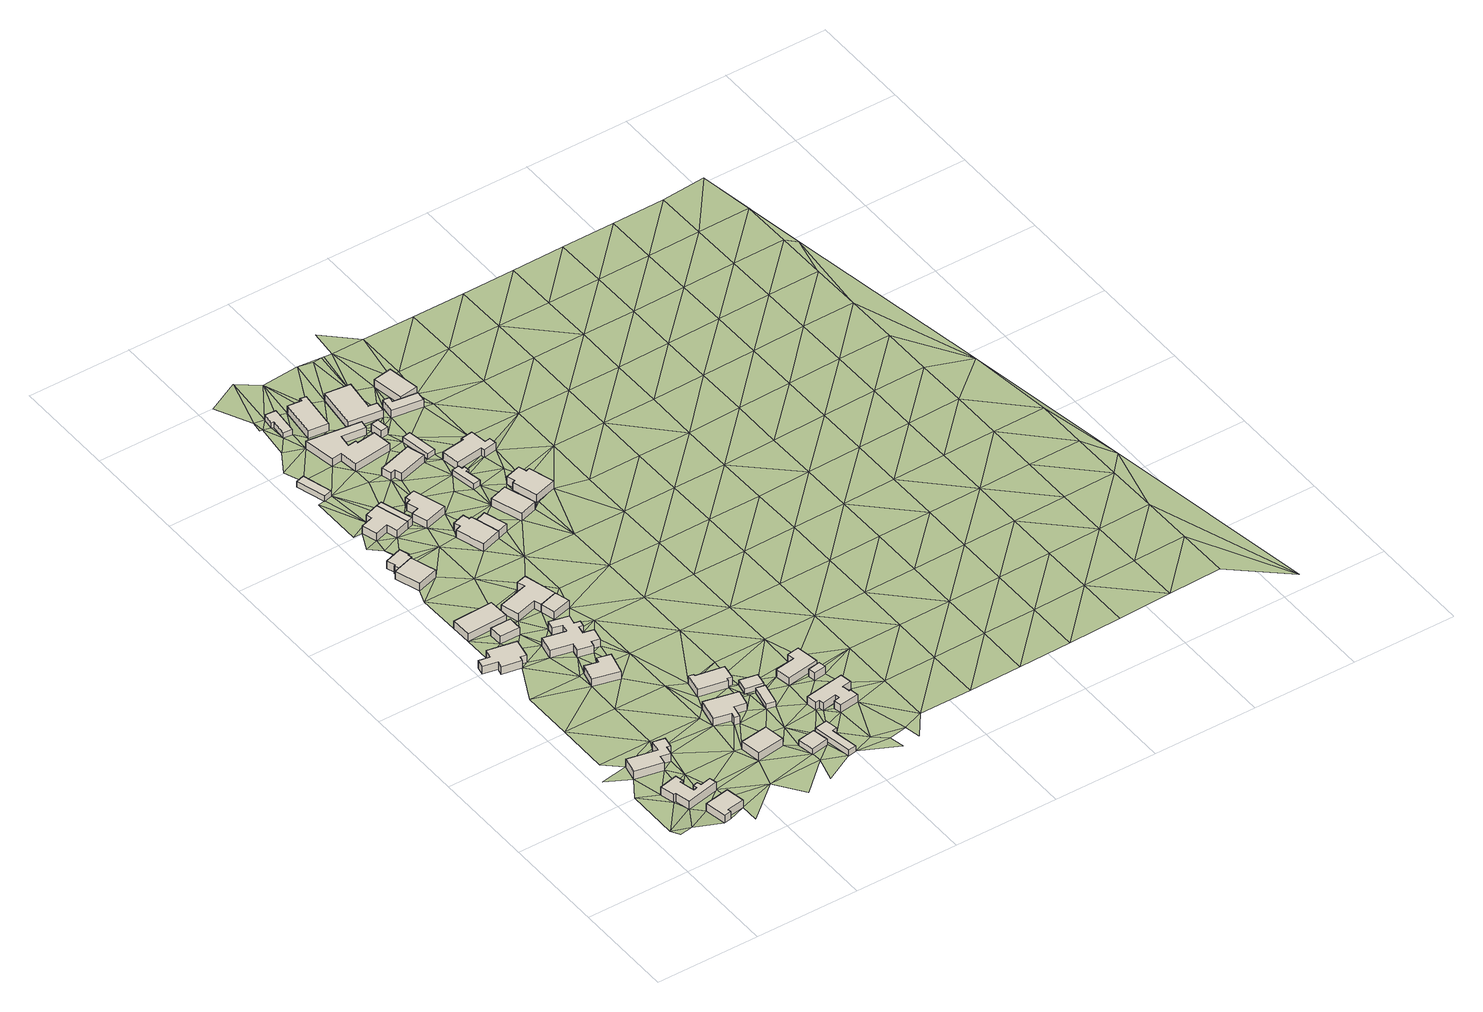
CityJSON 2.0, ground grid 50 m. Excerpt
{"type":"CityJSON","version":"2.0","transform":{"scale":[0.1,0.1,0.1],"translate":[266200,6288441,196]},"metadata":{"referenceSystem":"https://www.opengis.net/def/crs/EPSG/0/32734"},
"CityObjects":{
"building1":{"type":"Building","attributes":{"address":"10 Gardenia Street Mamre 7347 Cape Town","building":"house","building:levels":"1","building_height":4.1,"roof_height":203.15,"ground_height":199.05,"plus_code":"4FRWFFJM+W58"},"geometry":[{"type":"Solid","lod":"1","boundaries":[[[[0,1,2,3]],[[1,4,5,2]],[[4,6,7,5]],[[6,8,9,7]],[[8,10,11,9]],[[10,12,13,11]],[[12,14,15,13]],[[14,16,17,15]],[[16,18,19,17]],[[18,20,21,19]],[[20,22,23,21]],[[22,24,25,23]],[[24,26,27,25]],[[26,0,3,27]],[[3,2,5,7,9,11,13,15,17,19,21,23,25,27]],[[26,24,22,20,18,16,14,12,10,8,6,4,1,0]]]]}]},
"building2":{"type":"Building","attributes":{"address":"12 Gardenia Street Mamre 7347 Cape Town","building":"house","building:levels":"1","building_height":4.1,"roof_height":203.15,"ground_height":199.05,"plus_code":"4FRWFFJM+R6W"},"geometry":[{"type":"Solid","lod":"1","boundaries":[[[[28,29,30,31]],[[29,32,33,30]],[[32,34,35,33]],[[34,36,37,35]],[[36,38,39,37]],[[38,28,31,39]],[[31,30,33,35,37,39]],[[38,36,34,32,29,28]]]]}]},
"building3":{"type":"Building","attributes":{"address":"8 Gardenia Street Mamre 7347 Cape Town","building":"house","building:levels":"1","building_height":4.1,"roof_height":203.15,"ground_height":199.05,"plus_code":"4FRWFFJM+X5X"},"geometry":[{"type":"Solid","lod":"1","boundaries":[[[[40,41,42,43]],[[41,44,45,42]],[[44,46,47,45]],[[46,48,49,47]],[[48,50,51,49]],[[50,52,53,51]],[[52,54,55,53]],[[54,56,57,55]],[[56,58,59,57]],[[58,40,43,59]],[[43,42,45,47,49,51,53,55,57,59]],[[58,56,54,52,50,48,46,44,41,40]]]]}]},
"building4":{"type":"Building","attributes":{"building":"house","building:levels":"1","building_height":4.1,"roof_height":203.14,"ground_height":199.04,"plus_code":"4FRWFFMM+849"},"geometry":[{"type":"Solid","lod":"1","boundaries":[[[[60,61,62,63]],[[61,64,65,62]],[[64,66,67,65]],[[66,68,69,67]],[[68,70,71,69]],[[70,72,73,71]],[[72,74,75,73]],[[74,76,77,75]],[[76,78,79,77]],[[78,60,63,79]],[[63,62,65,67,69,71,73,75,77,79]],[[78,76,74,72,70,68,66,64,61,60]]]]}]},
"building5":{"type":"Building","attributes":{"address":"17 Bauhinia Crescent Mamre 7347 Cape Town","building":"house","building:levels":"1","building_height":4.1,"roof_height":202.92,"ground_height":198.82,"plus_code":"4FRWFFMM+95W"},"geometry":[{"type":"Solid","lod":"1","boundaries":[[[[80,81,82,83]],[[81,84,85,82]],[[84,86,87,85]],[[86,80,83,87]],[[83,82,85,87]],[[86,84,81,80]]]]}]},
"building6":{"type":"Building","attributes":{"address":"17 Bauhinia Crescent Mamre 7347 Cape Town","building":"yes","building:levels":"1","building_height":4.1,"roof_height":202.9,"ground_height":198.8,"plus_code":"4FRWFFMM+955"},"geometry":[{"type":"Solid","lod":"1","boundaries":[[[[88,89,90,91]],[[89,92,93,90]],[[92,94,95,93]],[[94,88,91,95]],[[91,90,93,95]],[[94,92,89,88]]]]}]},
"building7":{"type":"Building","attributes":{"address":"6 Gardenia Street Mamre 7347 Cape Town","building":"yes","building:levels":"1","building_height":4.1,"roof_height":203.17,"ground_height":199.07,"plus_code":"4FRWFFMM+57V"},"geometry":[{"type":"Solid","lod":"1","boundaries":[[[[96,97,98,99]],[[97,100,101,98]],[[100,102,103,101]],[[102,104,105,103]],[[104,106,107,105]],[[106,96,99,107]],[[99,98,101,103,105,107]],[[106,104,102,100,97,96]]]]}]},
"building8":{"type":"Building","attributes":{"address":"26 Bauhinia Crescent Mamre 7347 Cape Town","building":"house","building:levels":"1","building_height":4.1,"roof_height":202.4,"ground_height":198.3,"plus_code":"4FRWFFMM+G5V"},"geometry":[{"type":"Solid","lod":"1","boundaries":[[[[108,109,110,111]],[[109,112,113,110]],[[112,114,115,113]],[[114,116,117,115]],[[116,108,111,117]],[[111,110,113,115,117]],[[116,114,112,109,108]]]]}]},
"building9":{"type":"Building","attributes":{"building":"garage","building:levels":"1","building_height":4.1,"roof_height":202.4,"ground_height":198.3,"plus_code":"4FRWFFMM+H5C"},"geometry":[{"type":"Solid","lod":"1","boundaries":[[[[108,116,117,111]],[[116,118,119,117]],[[118,120,121,119]],[[120,122,123,121]],[[122,124,125,123]],[[124,126,127,125]],[[126,128,129,127]],[[128,130,131,129]],[[130,108,111,131]],[[111,117,119,121,123,125,127,129,131]],[[130,128,126,124,122,120,118,116,108]]]]}]},
"building10":{"type":"Building","attributes":{"address":"Gardenia Street Mamre 7347 Cape Town","building":"house","building:levels":"1","building_height":4.1,"roof_height":203.47,"ground_height":199.37,"plus_code":"4FRWFFJM+W9G"},"geometry":[{"type":"Solid","lod":"1","boundaries":[[[[132,133,134,135]],[[133,136,137,134]],[[136,138,139,137]],[[138,132,135,139]],[[135,134,137,139]],[[138,136,133,132]]]]}]},
"building11":{"type":"Building","attributes":{"address":"4 Gardenia Street Mamre 7347 Cape Town","building":"house","building:levels":"1","building_height":4.1,"roof_height":203.13,"ground_height":199.03,"plus_code":"4FRWFFMM+77M"},"geometry":[{"type":"Solid","lod":"1","boundaries":[[[[140,141,142,143]],[[141,144,145,142]],[[144,146,147,145]],[[146,148,149,147]],[[148,150,151,149]],[[150,152,153,151]],[[152,154,155,153]],[[154,156,157,155]],[[156,158,159,157]],[[158,160,161,159]],[[160,162,163,161]],[[162,164,165,163]],[[164,166,167,165]],[[166,168,169,167]],[[168,170,171,169]],[[170,172,173,171]],[[172,174,175,173]],[[174,140,143,175]],[[143,142,145,147,149,151,153,155,157,159,161,163,165,167,169,171,173,175]],[[174,172,170,168,166,164,162,160,158,156,154,152,150,148,146,144,141,140]]]]}]},
"building12":{"type":"Building","attributes":{"address":"1 Gardenia Street Mamre 7347 Cape Town","building":"house","building:levels":"1","building_height":4.1,"roof_height":203.4,"ground_height":199.3,"plus_code":"4FRWFFMM+29H"},"geometry":[{"type":"Solid","lod":"1","boundaries":[[[[176,177,178,179]],[[177,180,181,178]],[[180,182,183,181]],[[182,184,185,183]],[[184,186,187,185]],[[186,188,189,187]],[[188,190,191,189]],[[190,176,179,191]],[[179,178,181,183,185,187,189,191]],[[190,188,186,184,182,180,177,176]]]]}]},
"building13":{"type":"Building","attributes":{"address":"15 Bauhinia Crescent Mamre 7347 Cape Town","building":"house","building:levels":"1","building_height":4.1,"roof_height":202.9,"ground_height":198.8,"plus_code":"4FRWFFMM+97W"},"geometry":[{"type":"Solid","lod":"1","boundaries":[[[[192,193,194,195]],[[193,196,197,194]],[[196,198,199,197]],[[198,200,201,199]],[[200,202,203,201]],[[202,204,205,203]],[[204,206,207,205]],[[206,192,195,207]],[[195,194,197,199,201,203,205,207]],[[206,204,202,200,198,196,193,192]]]]}]},
"building14":{"type":"Building","attributes":{"address":"6 Cassia End Crescent Mamre 7347 Cape Town","building":"house","building:levels":"1","building_height":4.1,"roof_height":202.13,"ground_height":198.03,"plus_code":"4FRWFFMM+M59"},"geometry":[{"type":"Solid","lod":"1","boundaries":[[[[208,209,210,211]],[[209,212,213,210]],[[212,214,215,213]],[[214,216,217,215]],[[216,218,219,217]],[[218,220,221,219]],[[220,222,223,221]],[[222,208,211,223]],[[211,210,213,215,217,219,221,223]],[[222,220,218,216,214,212,209,208]]]]}]},
"building15":{"type":"Building","attributes":{"address":"2 Cassia End Crescent Mamre 7347 Cape Town","building":"cabin","building:levels":"1","building_height":2.8,"roof_height":200.48,"ground_height":197.68,"plus_code":"4FRWFFMM+Q5R"},"geometry":[{"type":"Solid","lod":"1","boundaries":[[[[224,225,226,227]],[[225,228,229,226]],[[228,230,231,229]],[[230,224,227,231]],[[227,226,229,231]],[[230,228,225,224]]]]}]},
"building16":{"type":"Building","attributes":{"address":"Gardenia Street Mamre 7347 Cape Town","building":"cabin","building:levels":"1","building_height":2.8,"roof_height":202.68,"ground_height":199.88,"plus_code":"4FRWFFJM+VFJ"},"geometry":[{"type":"Solid","lod":"1","boundaries":[[[[232,233,234,235]],[[233,236,237,234]],[[236,238,239,237]],[[238,232,235,239]],[[235,234,237,239]],[[238,236,233,232]]]]}]},
"building17":{"type":"Building","attributes":{"building":"garage","building:levels":"1","building_height":4.1,"roof_height":202.86,"ground_height":198.76,"plus_code":"4FRWFFMM+982"},"geometry":[{"type":"Solid","lod":"1","boundaries":[[[[193,192,195,194]],[[192,240,241,195]],[[240,242,243,241]],[[242,193,194,243]],[[194,195,241,243]],[[242,240,192,193]]]]}]},
"building18":{"type":"Building","attributes":{"address":"1 Hibiscus Crescent Mamre 7347 Cape Town","building":"house","building:levels":"1","building_height":4.1,"roof_height":203.52,"ground_height":199.42,"plus_code":"4FRWFFMM+3CJ"},"geometry":[{"type":"Solid","lod":"1","boundaries":[[[[244,245,246,247]],[[245,248,249,246]],[[248,250,251,249]],[[250,252,253,251]],[[252,254,255,253]],[[254,256,257,255]],[[256,258,259,257]],[[258,244,247,259]],[[247,246,249,251,253,255,257,259]],[[258,256,254,252,250,248,245,244]]]]}]},
"building19":{"type":"Building","attributes":{"building":"garage","building:levels":"1","building_height":4.1,"roof_height":202.1,"ground_height":198,"plus_code":"4FRWFFMM+M68"},"geometry":[{"type":"Solid","lod":"1","boundaries":[[[[208,222,223,211]],[[222,260,261,223]],[[260,262,263,261]],[[262,208,211,263]],[[211,223,261,263]],[[262,260,222,208]]]]}]},
"building20":{"type":"Building","attributes":{"address":"Hibiscus Crescent Mamre 7347 Cape Town","building":"cabin","building:levels":"1","building_height":2.8,"roof_height":202.68,"ground_height":199.88,"plus_code":"4FRWFFJM+VF5"},"geometry":[{"type":"Solid","lod":"1","boundaries":[[[[264,265,266,267]],[[265,268,269,266]],[[268,270,271,269]],[[270,272,273,271]],[[272,274,275,273]],[[274,264,267,275]],[[267,266,269,271,273,275]],[[274,272,270,268,265,264]]]]}]},
"building21":{"type":"Building","attributes":{"building":"cabin","building:levels":"1","building_height":2.8,"roof_height":202.3,"ground_height":199.5,"plus_code":"4FRWFFMM+2F3"},"geometry":[{"type":"Solid","lod":"1","boundaries":[[[[276,277,278,279]],[[277,280,281,278]],[[280,282,283,281]],[[282,276,279,283]],[[279,278,281,283]],[[282,280,277,276]]]]}]},
"building22":{"type":"Building","attributes":{"building":"cabin","building:levels":"1","building_height":2.8,"roof_height":202.3,"ground_height":199.5,"plus_code":"4FRWFFMM+2FV"},"geometry":[{"type":"Solid","lod":"1","boundaries":[[[[284,285,286,287]],[[285,288,289,286]],[[288,290,291,289]],[[290,284,287,291]],[[287,286,289,291]],[[290,288,285,284]]]]}]},
"building23":{"type":"Building","attributes":{"address":"5 Cassia End Crescent Mamre 7347 Cape Town","building":"house","building:levels":"1","building_height":4.1,"roof_height":202.1,"ground_height":198,"plus_code":"4FRWFFMM+M78"},"geometry":[{"type":"Solid","lod":"1","boundaries":[[[[292,293,294,295]],[[293,296,297,294]],[[296,298,299,297]],[[298,300,301,299]],[[300,302,303,301]],[[302,304,305,303]],[[304,306,307,305]],[[306,292,295,307]],[[295,294,297,299,301,303,305,307]],[[306,304,302,300,298,296,293,292]]]]}]},
"building24":{"type":"Building","attributes":{"address":"22 Bauhinia Crescent Mamre 7347 Cape Town","building":"house","building:levels":"1","building_height":4.1,"roof_height":202.17,"ground_height":198.07,"plus_code":"4FRWFFMM+H87"},"geometry":[{"type":"Solid","lod":"1","boundaries":[[[[308,309,310,311]],[[309,312,313,310]],[[312,314,315,313]],[[314,316,317,315]],[[316,318,319,317]],[[318,320,321,319]],[[320,322,323,321]],[[322,324,325,323]],[[324,308,311,325]],[[311,310,313,315,317,319,321,323,325]],[[324,322,320,318,316,314,312,309,308]]]]}]},
"building25":{"type":"Building","attributes":{"building":"cabin","building:levels":"1","building_height":2.8,"roof_height":199.99,"ground_height":197.19,"plus_code":"4FRWFFMM+W6M"},"geometry":[{"type":"Solid","lod":"1","boundaries":[[[[326,327,328,329]],[[327,330,331,328]],[[330,332,333,331]],[[332,334,335,333]],[[334,336,337,335]],[[336,326,329,337]],[[329,328,331,333,335,337]],[[336,334,332,330,327,326]]]]}]},
"building26":{"type":"Building","attributes":{"building":"garage","building:levels":"1","building_height":4.1,"roof_height":202.17,"ground_height":198.07,"plus_code":"4FRWFFMM+H96"},"geometry":[{"type":"Solid","lod":"1","boundaries":[[[[308,324,325,311]],[[324,338,339,325]],[[338,340,341,339]],[[340,308,311,341]],[[311,325,339,341]],[[340,338,324,308]]]]}]},
"building27":{"type":"Building","attributes":{"address":"3 Hibiscus Crescent Mamre 7347 Cape Town","building":"house","building:levels":"1","building_height":4.1,"roof_height":203.86,"ground_height":199.76,"plus_code":"4FRWFFJM+WGX"},"geometry":[{"type":"Solid","lod":"1","boundaries":[[[[342,343,344,345]],[[343,346,347,344]],[[346,348,349,347]],[[348,350,351,349]],[[350,352,353,351]],[[352,354,355,353]],[[354,356,357,355]],[[356,358,359,357]],[[358,360,361,359]],[[360,362,363,361]],[[362,364,365,363]],[[364,366,367,365]],[[366,368,369,367]],[[368,342,345,369]],[[345,344,347,349,351,353,355,357,359,361,363,365,367,369]],[[368,366,364,362,360,358,356,354,352,350,348,346,343,342]]]]}]},
"building28":{"type":"Building","attributes":{"address":"3 Cassia End Crescent Mamre 7347 Cape Town","building":"house","building:levels":"1","building_height":4.1,"roof_height":201.6,"ground_height":197.5,"plus_code":"4FRWFFMM+R6X"},"geometry":[{"type":"Solid","lod":"1","boundaries":[[[[370,371,372,373]],[[371,374,375,372]],[[374,376,377,375]],[[376,378,379,377]],[[378,380,381,379]],[[380,382,383,381]],[[382,384,385,383]],[[384,386,387,385]],[[386,388,389,387]],[[388,390,391,389]],[[390,392,393,391]],[[392,370,373,393]],[[373,372,375,377,379,381,383,385,387,389,391,393]],[[392,390,388,386,384,382,380,378,376,374,371,370]]]]}]},
"building29":{"type":"Building","attributes":{"address":"2 Hibiscus Crescent Mamre 7347 Cape Town","building":"house","building:levels":"1","building_height":4.1,"roof_height":203.71,"ground_height":199.61,"plus_code":"4FRWFFMM+2HJ"},"geometry":[{"type":"Solid","lod":"1","boundaries":[[[[394,395,396,397]],[[395,398,399,396]],[[398,400,401,399]],[[400,402,403,401]],[[402,404,405,403]],[[404,394,397,405]],[[397,396,399,401,403,405]],[[404,402,400,398,395,394]]]]}]},
"building30":{"type":"Building","attributes":{"address":"8 Bauhinia Crescent Mamre 7347 Cape Town","building":"house","building:levels":"1","building_height":4.1,"roof_height":201.29,"ground_height":197.19,"plus_code":"4FRWFFMM+W7F"},"geometry":[{"type":"Solid","lod":"1","boundaries":[[[[406,407,408,409]],[[407,410,411,408]],[[410,412,413,411]],[[412,414,415,413]],[[414,416,417,415]],[[416,406,409,417]],[[409,408,411,413,415,417]],[[416,414,412,410,407,406]]]]}]},
"building31":{"type":"Building","attributes":{"address":"4 Cassia End Crescent Mamre 7347 Cape Town","building":"house","building:levels":"1","building_height":4.1,"roof_height":201.82,"ground_height":197.72,"plus_code":"4FRWFFMM+Q83"},"geometry":[{"type":"Solid","lod":"1","boundaries":[[[[418,419,420,421]],[[419,422,423,420]],[[422,424,425,423]],[[424,426,427,425]],[[426,428,429,427]],[[428,418,421,429]],[[421,420,423,425,427,429]],[[428,426,424,422,419,418]]]]}]},
"building32":{"type":"Building","attributes":{"address":"Hibiscus Crescent Mamre 7347 Cape Town","building":"garage","building:levels":"1","building_height":4.1,"roof_height":203.71,"ground_height":199.61,"plus_code":"4FRWFFMM+2H4"},"geometry":[{"type":"Solid","lod":"1","boundaries":[[[[430,431,432,433]],[[431,434,435,432]],[[434,436,437,435]],[[436,430,433,437]],[[433,432,435,437]],[[436,434,431,430]]]]}]},
"building33":{"type":"Building","attributes":{"address":"20 Bauhinia Crescent Mamre 7347 Cape Town","building":"house","building:levels":"1","building_height":4.1,"roof_height":201.83,"ground_height":197.73,"plus_code":"4FRWFFMM+HCM"},"geometry":[{"type":"Solid","lod":"1","boundaries":[[[[438,439,440,441]],[[439,442,443,440]],[[442,444,445,443]],[[444,438,441,445]],[[441,440,443,445]],[[444,442,439,438]]]]}]},
"building34":{"type":"Building","attributes":{"address":"Mamre 7347 Cape Town","building":"cabin","building:levels":"1","building_height":2.8,"roof_height":200.75,"ground_height":197.95,"plus_code":"4FRWFFMM+M99"},"geometry":[{"type":"Solid","lod":"1","boundaries":[[[[446,447,448,449]],[[447,450,451,448]],[[450,452,453,451]],[[452,454,455,453]],[[454,456,457,455]],[[456,458,459,457]],[[458,460,461,459]],[[460,446,449,461]],[[449,448,451,453,455,457,459,461]],[[460,458,456,454,452,450,447,446]]]]}]},
"building35":{"type":"Building","attributes":{"address":"Mamre 7347 Cape Town","building":"yes","building:levels":"1","building_height":4.1,"roof_height":201.79,"ground_height":197.69,"plus_code":"4FRWFFMM+R8Q"},"geometry":[{"type":"Solid","lod":"1","boundaries":[[[[462,463,464,465]],[[463,466,467,464]],[[466,468,469,467]],[[468,462,465,469]],[[465,464,467,469]],[[468,466,463,462]]]]}]},
"building36":{"type":"Building","attributes":{"address":"Mamre 7347 Cape Town","building":"cabin","building:levels":"1","building_height":2.8,"roof_height":200.52,"ground_height":197.72,"plus_code":"4FRWFFMM+Q9G"},"geometry":[{"type":"Solid","lod":"1","boundaries":[[[[470,471,472,473]],[[471,474,475,472]],[[474,476,477,475]],[[476,470,473,477]],[[473,472,475,477]],[[476,474,471,470]]]]}]},
"building37":{"type":"Building","attributes":{"address":"10 Bauhinia Crescent Mamre 7347 Cape Town","building":"house","building:levels":"1","building_height":4.1,"roof_height":201.44,"ground_height":197.34,"plus_code":"4FRWFFMM+W89"},"geometry":[{"type":"Solid","lod":"1","boundaries":[[[[478,479,480,481]],[[479,482,483,480]],[[482,484,485,483]],[[484,486,487,485]],[[486,488,489,487]],[[488,478,481,489]],[[481,480,483,485,487,489]],[[488,486,484,482,479,478]]]]}]},
"building38":{"type":"Building","attributes":{"address":"18 Bauhinia Crescent Mamre 7347 Cape Town","building":"house","building:levels":"1","building_height":4.1,"roof_height":201.83,"ground_height":197.73,"plus_code":"4FRWFFMM+JF4"},"geometry":[{"type":"Solid","lod":"1","boundaries":[[[[490,491,492,493]],[[491,494,495,492]],[[494,496,497,495]],[[496,498,499,497]],[[498,500,501,499]],[[500,502,503,501]],[[502,504,505,503]],[[504,490,493,505]],[[493,492,495,497,499,501,503,505]],[[504,502,500,498,496,494,491,490]]]]}]},
"building39":{"type":"Building","attributes":{"address":"16 Bauhinia Crescent Mamre 7347 Cape Town","building":"house","building:levels":"1","building_height":4.1,"roof_height":201.71,"ground_height":197.61,"plus_code":"4FRWFFMM+PCG"},"geometry":[{"type":"Solid","lod":"1","boundaries":[[[[506,507,508,509]],[[507,510,511,508]],[[510,512,513,511]],[[512,514,515,513]],[[514,516,517,515]],[[516,518,519,517]],[[518,520,521,519]],[[520,522,523,521]],[[522,524,525,523]],[[524,506,509,525]],[[509,508,511,513,515,517,519,521,523,525]],[[524,522,520,518,516,514,512,510,507,506]]]]}]},
"building40":{"type":"Building","attributes":{"building":"garage","building:levels":"1","building_height":4.1,"roof_height":201.65,"ground_height":197.55,"plus_code":"4FRWFFMM+VC7"},"geometry":[{"type":"Solid","lod":"1","boundaries":[[[[526,527,528,529]],[[527,530,531,528]],[[530,532,533,531]],[[532,534,535,533]],[[534,536,537,535]],[[536,526,529,537]],[[529,528,531,533,535,537]],[[536,534,532,530,527,526]]]]}]},
"building41":{"type":"Building","attributes":{"address":"12 Bauhinia Crescent Mamre 7347 Cape Town","building":"house","building:levels":"1","building_height":4.1,"roof_height":201.38,"ground_height":197.28,"plus_code":"4FRWFFMM+WC5"},"geometry":[{"type":"Solid","lod":"1","boundaries":[[[[538,539,540,541]],[[539,542,543,540]],[[542,544,545,543]],[[544,538,541,545]],[[541,540,543,545]],[[544,542,539,538]]]]}]},
"terrain1":{"type":"TINRelief","geometry":[{"type":"CompositeSurface","lod":"1","boundaries":[[[546,547,548]],[[549,547,22]],[[547,546,550]],[[22,547,550]],[[20,549,22]],[[46,549,20]],[[550,546,29]],[[46,44,551]],[[546,32,29]],[[24,22,550]],[[20,552,46]],[[553,550,29]],[[554,552,20]],[[555,556,557]],[[557,558,555]],[[559,556,555]],[[34,38,36]],[[44,560,561]],[[560,562,561]],[[559,555,563]],[[564,554,559]],[[553,29,28]],[[563,564,559]],[[552,554,564]],[[565,563,566]],[[567,568,44]],[[565,564,563]],[[569,570,552]],[[552,564,569]],[[568,560,44]],[[104,571,562]],[[569,564,572]],[[573,38,574]],[[560,575,562]],[[573,28,38]],[[576,569,572]],[[573,553,28]],[[577,560,568]],[[562,575,104]],[[578,564,565]],[[565,553,136]],[[579,74,571]],[[572,564,578]],[[84,61,580]],[[74,78,76]],[[104,579,571]],[[553,573,136]],[[61,60,580]],[[577,572,180]],[[577,581,560]],[[89,84,580]],[[74,152,78]],[[136,578,565]],[[560,581,575]],[[152,74,579]],[[89,86,84]],[[572,578,180]],[[150,60,78]],[[582,580,60]],[[80,583,81]],[[575,584,104]],[[78,152,150]],[[579,104,102]],[[581,577,180]],[[150,582,60]],[[579,585,152]],[[578,136,133]],[[102,585,579]],[[586,583,587]],[[88,86,89]],[[588,573,589]],[[582,150,590]],[[575,591,584]],[[136,573,592]],[[575,581,591]],[[97,102,100]],[[585,154,152]],[[585,102,97]],[[184,578,133]],[[582,204,88]],[[126,124,593]],[[578,184,180]],[[86,88,204]],[[590,141,582]],[[150,148,590]],[[583,80,594]],[[202,80,86]],[[86,204,202]],[[583,594,587]],[[204,582,141]],[[177,581,180]],[[97,595,585]],[[593,124,596]],[[592,573,588]],[[144,590,148]],[[590,144,141]],[[186,184,133]],[[216,597,598]],[[118,116,587]],[[124,598,596]],[[97,599,595]],[[118,122,120]],[[180,184,182]],[[133,600,186]],[[136,592,601]],[[216,214,597]],[[581,177,591]],[[144,148,146]],[[602,599,584]],[[204,141,192]],[[198,80,202]],[[124,220,598]],[[584,591,602]],[[603,595,599]],[[209,604,214]],[[591,177,252]],[[605,595,603]],[[598,220,216]],[[604,209,606]],[[587,607,118]],[[122,118,607]],[[204,192,206]],[[122,607,124]],[[232,601,592]],[[599,602,603]],[[80,198,594]],[[192,141,608]],[[250,591,252]],[[609,588,610]],[[214,212,209]],[[608,141,611]],[[612,613,614]],[[218,216,220]],[[615,600,601]],[[186,616,617]],[[587,594,607]],[[612,614,618]],[[209,619,606]],[[591,250,602]],[[601,232,615]],[[124,607,220]],[[200,198,202]],[[177,620,252]],[[186,600,277]],[[603,602,618]],[[621,592,588]],[[611,622,623]],[[619,209,624]],[[277,616,186]],[[277,600,615]],[[177,625,620]],[[621,588,609]],[[612,618,626]],[[611,242,608]],[[612,626,623]],[[232,238,615]],[[618,602,626]],[[611,623,626]],[[209,208,624]],[[198,196,594]],[[242,611,626]],[[607,627,220]],[[274,615,238]],[[222,220,627]],[[625,616,628]],[[629,607,594]],[[274,621,609]],[[248,245,630]],[[208,262,624]],[[274,238,621]],[[616,277,628]],[[250,248,631]],[[615,280,277]],[[288,620,625]],[[632,602,250]],[[288,625,628]],[[230,624,374]],[[633,230,371]],[[260,222,627]],[[620,634,635]],[[594,196,636]],[[615,274,346]],[[285,620,288]],[[628,277,276]],[[242,637,193]],[[638,262,260]],[[607,639,627]],[[637,196,193]],[[634,620,285]],[[276,288,628]],[[262,640,624]],[[627,641,260]],[[626,602,632]],[[642,643,644]],[[641,638,260]],[[248,630,631]],[[280,615,343]],[[629,639,607]],[[594,636,629]],[[633,371,645]],[[285,630,634]],[[288,276,290]],[[646,262,638]],[[638,641,647]],[[648,346,274]],[[643,642,649]],[[250,631,632]],[[346,343,615]],[[371,230,374]],[[650,638,647]],[[627,639,651]],[[624,652,374]],[[652,624,640]],[[638,650,646]],[[636,196,637]],[[276,282,290]],[[285,284,630]],[[653,242,626]],[[651,639,654]],[[650,655,646]],[[648,643,358]],[[656,657,645]],[[293,627,651]],[[402,282,280]],[[646,426,262]],[[658,649,642]],[[645,371,656]],[[648,350,346]],[[640,262,426]],[[402,280,343]],[[659,658,642]],[[660,657,661]],[[649,358,643]],[[350,648,358]],[[290,282,400]],[[350,348,346]],[[629,636,324]],[[332,657,656]],[[637,242,662]],[[400,284,290]],[[663,661,657]],[[314,293,651]],[[374,652,376]],[[653,626,632]],[[664,656,371]],[[665,332,656]],[[657,332,663]],[[426,646,666]],[[282,402,400]],[[424,652,640]],[[358,356,350]],[[371,667,664]],[[314,312,309]],[[668,661,669]],[[424,640,426]],[[350,356,670]],[[630,671,631]],[[284,671,630]],[[350,670,352]],[[662,636,637]],[[636,338,324]],[[649,658,672]],[[358,649,360]],[[426,666,418]],[[309,340,314]],[[343,434,402]],[[661,663,669]],[[653,662,242]],[[670,356,354]],[[308,340,309]],[[284,400,395]],[[673,667,371]],[[352,670,354]],[[674,666,293]],[[671,632,631]],[[418,428,426]],[[414,664,667]],[[293,314,675]],[[649,672,360]],[[664,414,676]],[[424,677,652]],[[678,338,636]],[[402,434,431]],[[342,434,343]],[[314,340,675]],[[386,390,388]],[[679,663,676]],[[418,666,458]],[[371,680,673]],[[671,284,395]],[[398,395,400]],[[293,675,674]],[[404,402,431]],[[338,678,340]],[[679,669,663]],[[364,362,366]],[[666,674,458]],[[676,414,679]],[[653,632,681]],[[371,682,680]],[[362,360,368]],[[362,368,366]],[[662,683,636]],[[390,386,684]],[[683,678,636]],[[386,384,685]],[[678,675,340]],[[686,687,672]],[[424,422,677]],[[360,672,687]],[[436,434,342]],[[414,412,410]],[[681,632,671]],[[404,431,430]],[[414,410,679]],[[418,458,419]],[[386,685,684]],[[674,675,460]],[[395,394,671]],[[360,688,368]],[[458,674,460]],[[679,410,407]],[[673,680,478]],[[685,677,462]],[[673,478,407]],[[460,675,446]],[[360,687,688]],[[342,368,688]],[[684,685,468]],[[422,419,689]],[[468,685,462]],[[474,677,422]],[[682,684,468]],[[462,677,474]],[[689,476,422]],[[419,476,689]],[[690,662,653]],[[439,446,675]],[[683,438,678]],[[681,691,653]],[[692,436,342]],[[693,419,458]],[[474,422,476]],[[692,430,436]],[[404,430,692]],[[682,468,466]],[[476,419,693]],[[404,692,394]],[[694,458,456]],[[695,680,682]],[[462,474,463]],[[450,447,446]],[[693,458,694]],[[679,407,696]],[[456,454,452]],[[456,452,694]],[[693,470,476]],[[683,697,438]],[[698,466,463]],[[342,688,692]],[[474,471,463]],[[699,671,394]],[[439,700,446]],[[682,466,695]],[[504,439,438]],[[690,653,691]],[[696,407,478]],[[504,502,439]],[[697,504,438]],[[439,502,700]],[[699,681,671]],[[683,662,701]],[[702,450,446]],[[466,698,695]],[[698,463,703]],[[463,471,703]],[[450,704,452]],[[452,705,694]],[[706,700,502]],[[700,702,446]],[[470,693,507]],[[490,697,683]],[[703,695,698]],[[507,471,470]],[[692,699,394]],[[490,504,697]],[[707,688,687]],[[702,704,450]],[[488,708,709]],[[704,705,452]],[[662,690,701]],[[510,507,693]],[[703,710,695]],[[710,709,695]],[[696,478,711]],[[488,711,478]],[[700,712,702]],[[526,703,471]],[[490,683,701]],[[471,507,713]],[[691,681,714]],[[488,709,539]],[[710,539,709]],[[681,699,715]],[[687,716,707]],[[712,717,718]],[[704,702,719]],[[719,702,712]],[[713,526,471]],[[720,692,688]],[[721,722,723]],[[710,723,539]],[[724,696,711]],[[711,488,724]],[[713,507,506]],[[539,723,722]],[[724,488,725]],[[681,715,714]],[[721,527,722]],[[524,522,506]],[[726,488,539]],[[713,506,522]],[[726,725,488]],[[692,720,699]],[[690,691,727]],[[707,720,688]],[[718,728,712]],[[490,701,729]],[[490,728,718]],[[526,713,730]],[[728,719,712]],[[731,722,527]],[[527,526,730]],[[726,539,538]],[[727,691,714]],[[730,731,527]],[[728,490,729]],[[732,701,690]],[[713,522,733]],[[719,733,522]],[[699,734,715]],[[733,730,713]],[[538,731,735]],[[699,720,736]],[[737,726,538]],[[716,738,707]],[[737,739,726]],[[690,727,732]],[[719,728,733]],[[740,729,701]],[[735,737,538]],[[730,741,731]],[[699,736,734]],[[742,714,715]],[[716,743,738]],[[720,707,744]],[[745,735,731]],[[740,701,732]],[[733,741,730]],[[728,729,746]],[[715,734,742]],[[744,736,720]],[[747,727,714]],[[744,707,738]],[[745,731,741]],[[748,737,735]],[[746,729,740]],[[733,728,749]],[[747,714,742]],[[750,732,727]],[[748,735,745]],[[734,736,751]],[[736,744,752]],[[749,728,746]],[[738,743,753]],[[754,741,733]],[[727,747,750]],[[740,732,755]],[[736,752,751]],[[734,756,742]],[[743,757,753]],[[733,749,754]],[[741,758,745]],[[738,759,744]],[[740,755,746]],[[750,755,732]],[[734,751,756]],[[747,742,760]],[[758,741,754]],[[759,738,753]],[[761,752,744]],[[762,748,745]],[[747,760,750]],[[763,749,746]],[[760,742,756]],[[755,764,746]],[[744,759,761]],[[745,758,762]],[[752,765,751]],[[763,746,764]],[[757,766,753]],[[754,749,767]],[[768,755,750]],[[756,751,765]],[[752,761,765]],[[760,769,750]],[[754,767,758]],[[757,770,766]],[[749,763,767]],[[759,753,771]],[[768,750,769]],[[772,764,755]],[[773,760,756]],[[756,765,774]],[[771,753,766]],[[759,775,761]],[[776,762,758]],[[755,768,772]],[[767,777,758]],[[763,764,778]],[[773,756,774]],[[769,760,779]],[[759,771,775]],[[758,777,776]],[[780,765,761]],[[770,781,766]],[[778,764,772]],[[782,767,763]],[[760,773,779]],[[768,769,783]],[[780,774,765]],[[761,775,780]],[[763,778,782]],[[784,777,767]],[[766,785,771]],[[783,769,779]],[[786,766,781]],[[772,768,787]],[[771,785,775]],[[773,774,788]],[[767,782,784]],[[774,780,789]],[[785,766,786]],[[777,790,776]],[[768,783,787]],[[772,791,778]],[[788,774,789]],[[792,780,775]],[[793,779,773]],[[790,777,784]],[[792,775,785]],[[791,772,787]],[[794,786,781]],[[782,778,795]],[[773,788,793]],[[796,783,779]],[[797,789,780]],[[780,792,798]],[[794,781,799]],[[795,778,791]],[[784,782,800]],[[786,801,785]],[[796,779,793]],[[802,787,783]],[[780,798,797]],[[803,788,789]],[[782,795,800]],[[801,786,794]],[[792,785,804]],[[805,790,784]],[[783,796,802]],[[791,787,806]],[[803,789,797]],[[799,807,794]],[[804,798,792]],[[788,808,793]],[[804,785,801]],[[784,800,805]],[[806,787,802]],[[807,801,794]],[[809,795,791]],[[788,803,808]],[[810,796,793]],[[811,797,798]],[[811,798,804]],[[791,806,809]],[[812,800,795]],[[810,793,808]],[[801,807,813]],[[814,802,796]],[[815,803,797]],[[813,804,801]],[[795,809,812]],[[797,811,815]],[[800,816,805]],[[811,804,813]],[[796,810,814]],[[817,806,802]],[[808,803,818]],[[815,811,813]],[[800,812,816]],[[803,815,818]],[[808,818,810]],[[817,802,814]],[[819,809,806]],[[813,818,815]],[[810,818,814]],[[819,806,817]],[[820,812,809]],[[818,821,814]],[[821,817,814]],[[809,819,820]],[[822,816,812]],[[819,817,821]],[[820,822,812]],[[819,821,820]],[[821,822,820]]]}]}
},
"vertices":[
[373,326,28],[365,361,28],[365,361,72],[373,326,72],[314,350,28],[314,350,72],[309,369,28],[309,369,72],[284,364,28],[284,364,72],[288,343,28],[288,343,72],[270,339,28],[270,339,72],[253,413,28],[253,413,72],[267,416,28],[267,416,72],[259,452,28],[259,452,72],[169,432,28],[169,432,72],[185,363,28],[185,363,72],[196,365,28],[196,365,72],[213,291,28],[213,291,72],
[383,261,31],[263,240,31],[263,240,72],[383,261,72],[281,135,31],[281,135,72],[317,141,31],[317,141,72],[315,156,31],[315,156,72],[399,171,31],[399,171,72],
[304,684,28],[294,630,28],[294,630,72],[304,684,72],[151,659,28],[151,659,72],[134,577,28],[134,577,72],[269,550,28],[269,550,72],[278,591,28],[278,591,72],[324,582,28],[324,582,72],[332,623,28],[332,623,72],[350,620,28],[350,620,72],[360,673,28],[360,673,72],
[213,1521,30],[75,1548,30],[75,1548,71],[213,1521,71],[66,1505,30],[66,1505,71],[11,1515,30],[11,1515,71],[3,1473,30],[3,1473,71],[73,1460,30],[73,1460,71],[66,1428,30],[66,1428,71],[160,1410,30],[160,1410,71],[165,1434,30],[165,1434,71],[194,1428,30],[194,1428,71],
[267,1784,28],[72,1777,28],[72,1777,69],[267,1784,69],[75,1676,28],[75,1676,69],[271,1683,28],[271,1683,69],
[271,1655,28],[172,1654,28],[172,1654,69],[271,1655,69],[173,1587,28],[173,1587,69],[271,1588,28],[271,1588,69],
[481,1232,31],[419,1248,31],[419,1248,72],[481,1232,72],[412,1222,31],[412,1222,72],[348,1237,31],[348,1237,72],[327,1151,31],[327,1151,72],[453,1120,31],[453,1120,72],
[84,2184,23],[58,2174,23],[58,2174,64],[84,2184,64],[97,2054,23],[97,2054,64],[200,2087,23],[200,2087,64],[160,2208,23],[160,2208,64],
[167,2211,23],[167,2211,64],[161,2229,23],[161,2229,64],[167,2231,23],[167,2231,64],[152,2276,23],[152,2276,64],[68,2249,23],[68,2249,64],[82,2208,23],[82,2208,64],[76,2206,23],[76,2206,64],
[738,490,34],[603,471,34],[603,471,75],[738,490,75],[619,371,34],[619,371,75],[753,391,34],[753,391,75],
[480,1529,30],[388,1549,30],[388,1549,71],[480,1529,71],[378,1505,30],[378,1505,71],[423,1495,30],[423,1495,71],[415,1457,30],[415,1457,71],[306,1481,30],[306,1481,71],[288,1398,30],[288,1398,71],[392,1375,30],[392,1375,71],[383,1336,30],[383,1336,71],[455,1320,30],[455,1320,71],[460,1346,30],[460,1346,71],[500,1337,30],[500,1337,71],[514,1400,30],[514,1400,71],[463,1411,30],[463,1411,71],[471,1450,30],[471,1450,71],[491,1445,30],[491,1445,71],[497,1476,30],[497,1476,71],[470,1482,30],[470,1482,71],
[777,736,33],[616,771,33],[616,771,74],[777,736,74],[591,658,33],[591,658,74],[671,640,33],[671,640,74],[665,613,33],[665,613,74],[689,608,33],[689,608,74],[703,670,33],[703,670,74],[759,658,33],[759,658,74],
[426,1655,28],[517,1682,28],[517,1682,69],[426,1655,69],[475,1839,28],[475,1839,69],[427,1826,28],[427,1826,69],[437,1789,28],[437,1789,69],[291,1748,28],[291,1748,69],[315,1662,28],[315,1662,69],[416,1689,28],[416,1689,69],
[235,2560,20],[166,2537,20],[166,2537,61],[235,2560,61],[175,2509,20],[175,2509,61],[112,2489,20],[112,2489,61],[135,2415,20],[135,2415,61],[199,2436,20],[199,2436,61],[216,2384,20],[216,2384,61],[283,2405,20],[283,2405,61],
[64,2888,15],[105,2747,15],[105,2747,45],[64,2888,45],[146,2759,15],[146,2759,45],[105,2900,15],[105,2900,45],
[808,353,36],[822,274,36],[822,274,67],[808,353,67],[905,289,36],[905,289,67],[891,367,36],[891,367,67],
[445,1586,28],[445,1586,69],[536,1611,28],[536,1611,69],
[817,898,33],[683,922,33],[683,922,75],[817,898,75],[684,931,33],[684,931,75],[660,935,33],[660,935,75],[643,843,33],[643,843,75],[779,818,33],[779,818,75],[781,829,33],[781,829,75],[804,825,33],[804,825,75],
[312,2414,20],[312,2414,61],[263,2568,20],[263,2568,61],
[938,182,36],[977,188,36],[977,188,67],[938,182,67],[954,321,36],[954,321,67],[979,325,36],[979,325,67],[968,386,36],[968,386,67],[905,375,36],[905,375,67],
[853,726,35],[830,617,35],[830,617,63],[853,726,63],[871,609,35],[871,609,63],[894,717,35],[894,717,63],
[907,790,35],[824,806,35],[824,806,63],[907,790,63],[812,747,35],[812,747,63],[896,731,35],[896,731,63],
[351,2362,19],[461,2396,19],[461,2396,61],[351,2362,61],[413,2549,19],[413,2549,61],[360,2533,19],[360,2533,61],[367,2510,19],[367,2510,61],[346,2503,19],[346,2503,61],[364,2448,19],[364,2448,61],[327,2436,19],[327,2436,61],
[521,2251,21],[512,2277,21],[512,2277,62],[521,2251,62],[500,2273,21],[500,2273,62],[491,2305,21],[491,2305,62],[432,2287,21],[432,2287,62],[442,2255,21],[442,2255,62],[415,2247,21],[415,2247,62],[457,2110,21],[457,2110,62],[553,2140,21],[553,2140,62],
[240,3170,11],[253,3306,11],[253,3306,40],[240,3170,40],[199,3311,11],[199,3311,40],[193,3254,11],[193,3254,40],[204,3253,11],[204,3253,40],[197,3174,11],[197,3174,40],
[607,2157,21],[607,2157,62],[572,2268,21],[572,2268,62],
[1175,575,38],[983,544,38],[983,544,79],[1175,575,79],[991,494,38],[991,494,79],[1010,497,38],[1010,497,79],[1013,473,38],[1013,473,79],[1084,485,38],[1084,485,79],[1087,464,38],[1087,464,79],[1059,459,38],[1059,459,79],[1066,420,38],[1066,420,79],[1161,436,38],[1161,436,79],[1154,476,38],[1154,476,79],[1146,475,38],[1146,475,79],[1140,511,38],[1140,511,79],[1184,518,38],[1184,518,79],
[491,3032,15],[233,3064,15],[233,3064,56],[491,3032,56],[257,2910,15],[257,2910,56],[308,2917,15],[308,2917,56],[319,2829,15],[319,2829,56],[506,2853,15],[506,2853,56],[494,2945,15],[494,2945,56],[402,2933,15],[402,2933,56],[402,2946,15],[402,2946,56],[360,2941,15],[360,2941,56],[368,3004,15],[368,3004,56],[485,2992,15],[485,2992,56],
[1130,818,36],[1072,809,36],[1072,809,77],[1130,818,77],[1078,774,36],[1078,774,77],[980,759,36],[980,759,77],[992,685,36],[992,685,77],[1147,709,36],[1147,709,77],
[375,3102,12],[397,3295,12],[397,3295,53],[375,3102,53],[367,3299,12],[367,3299,53],[366,3284,12],[366,3284,53],[300,3291,12],[300,3291,53],[279,3113,12],[279,3113,53],
[438,2668,17],[579,2710,17],[579,2710,58],[438,2668,58],[554,2793,17],[554,2793,58],[390,2743,17],[390,2743,58],[404,2697,17],[404,2697,58],[427,2704,17],[427,2704,58],
[1149,694,36],[1089,683,36],[1089,683,77],[1149,694,77],[1095,648,36],[1095,648,77],[1155,659,36],[1155,659,77],
[784,2208,17],[736,2357,17],[736,2357,58],[784,2208,58],[649,2329,17],[649,2329,58],[697,2181,17],[697,2181,58],
[684,2459,19],[670,2538,19],[670,2538,48],[684,2459,48],[684,2541,19],[684,2541,48],[680,2565,19],[680,2565,48],[666,2562,19],[666,2562,48],[663,2583,19],[663,2583,48],[627,2577,19],[627,2577,48],[648,2453,19],[648,2453,48],
[522,2935,17],[559,2940,17],[559,2940,58],[522,2935,58],[551,3001,17],[551,3001,58],[513,2995,17],[513,2995,58],
[645,2727,17],[621,2873,17],[621,2873,45],[645,2727,45],[580,2866,17],[580,2866,45],[605,2720,17],[605,2720,45],
[471,3266,13],[446,3062,13],[446,3062,54],[471,3266,54],[606,3042,13],[606,3042,54],[612,3093,13],[612,3093,54],[571,3098,13],[571,3098,54],[590,3252,13],[590,3252,54],
[922,2271,17],[885,2394,17],[885,2394,58],[922,2271,58],[867,2388,17],[867,2388,58],[855,2426,17],[855,2426,58],[780,2404,17],[780,2404,58],[792,2364,17],[792,2364,58],[778,2360,17],[778,2360,58],[815,2239,17],[815,2239,58],
[824,2717,16],[765,2708,16],[765,2708,57],[824,2717,57],[767,2698,16],[767,2698,57],[654,2682,16],[654,2682,57],[667,2594,16],[667,2594,57],[797,2613,16],[797,2613,57],[800,2596,16],[800,2596,57],[866,2606,16],[866,2606,57],[861,2642,16],[861,2642,57],[835,2638,16],[835,2638,57],
[778,2997,16],[784,3046,16],[784,3046,57],[778,2997,57],[667,3062,16],[667,3062,57],[671,3089,16],[671,3089,57],[640,3093,16],[640,3093,57],[629,3017,16],[629,3017,57],
[778,3235,13],[686,3221,13],[686,3221,54],[778,3235,54],[712,3067,13],[712,3067,54],[803,3081,13],[803,3081,54],
[158,194,26],[71,225,26],[94,184,26],[71,480,28],[213,291,31],[22,637,28],[269,550,31],[373,326,31],[259,452,31],[284,364,31],[253,413,31],[270,339,31],[288,343,31],[267,416,31],[322,730,31],[71,730,28],[71,980,31],[309,369,31],[322,480,31],[365,361,31],[314,350,31],[294,630,31],[304,684,31],[324,582,31],[278,591,31],[71,1230,31],[350,620,31],[573,225,35],[400,82,30],[322,980,31],[332,623,31],[360,673,31],[573,480,34],[322,1230,31],[173,1587,30],[573,730,33],[271,1588,30],[71,1985,25],[453,1120,32],[383,1336,31],[97,2054,25],[200,2087,25],[824,225,39],[671,87,36],[322,1485,30],[573,980,33],[822,274,39],[89,2267,23],[322,1985,25],[455,1320,32],[143,2283,23],[69,2396,20],[124,2345,23],[481,1232,32],[738,490,36],[753,391,36],[573,1230,32],[500,1337,32],[71,2490,20],[460,1346,32],[71,2740,17],[322,2235,22],[445,1586,30],[938,182,39],[793,104,39],[480,1529,31],[491,1445,31],[471,1450,31],[463,1411,31],[824,480,36],[759,658,35],[703,670,35],[514,1400,31],[105,2747,17],[779,818,35],[905,289,39],[470,1482,31],[497,1476,31],[146,2759,17],[777,736,35],[573,1485,31],[351,2362,22],[824,730,35],[457,2110,23],[817,898,34],[824,980,34],[824,1230,32],[71,2990,15],[804,825,35],[781,829,35],[573,1985,23],[573,1735,28],[322,2490,20],[415,2247,22],[322,2740,17],[327,2436,20],[977,188,40],[979,325,40],[954,321,40],[137,3099,15],[360,2533,20],[364,2448,20],[968,386,38],[1075,225,40],[346,2503,20],[432,2287,22],[319,2829,17],[824,1485,29],[442,2255,22],[367,2510,20],[197,3174,12],[158,3264,11],[1139,172,40],[1152,97,42],[144,3266,11],[150,3319,11],[824,1735,26],[199,3311,12],[240,3170,12],[204,3253,12],[413,2549,20],[279,3113,15],[71,3495,6],[225,3573,7],[1075,480,38],[1075,980,34],[1229,189,41],[375,3102,15],[573,2490,19],[649,2329,21],[253,3306,12],[506,2853,17],[697,2181,21],[322,3495,7],[446,3062,15],[1075,1230,32],[491,3032,17],[824,1985,20],[485,2992,17],[494,2945,17],[1243,113,41],[1327,225,41],[1327,480,39],[573,2740,17],[1075,1735,25],[1075,1485,29],[1327,730,38],[654,2682,17],[667,2594,19],[606,3042,17],[503,3510,7],[824,2235,17],[573,2990,17],[1327,980,36],[780,2404,18],[1075,1985,18],[824,2490,18],[629,3017,17],[800,2596,18],[797,2613,18],[792,2364,18],[1578,480,42],[571,3098,17],[612,3093,17],[640,3093,17],[573,3495,7],[855,2426,18],[824,2740,16],[1327,1485,31],[1327,1230,34],[1578,225,43],[867,2388,18],[885,2394,18],[866,2606,18],[1578,730,41],[667,3062,17],[712,3067,16],[671,3089,17],[617,3499,7],[629,3498,7],[667,3494,7],[1327,1735,26],[1075,2490,16],[1075,2235,15],[824,2990,16],[803,3081,16],[1327,1985,20],[1075,2740,15],[1578,1230,36],[824,3240,13],[1578,980,39],[824,3495,7],[1828,480,46],[684,3636,2],[1327,2235,17],[1075,2990,15],[1578,1485,35],[1828,225,46],[1828,730,44],[1075,3240,12],[1327,2490,17],[1578,1735,28],[1075,3495,5],[1327,2740,15],[1578,1985,22],[1828,1230,42],[1828,980,44],[2080,480,50],[1327,2990,15],[1578,2235,19],[1828,1485,40],[2080,225,50],[1327,3240,12],[2080,730,48],[1828,1735,35],[2080,980,49],[1327,3495,6],[1578,2740,17],[1578,2490,20],[2080,1230,48],[2331,480,57],[1578,2990,17],[1828,2235,28],[1828,1985,31],[2331,225,58],[2331,730,54],[1828,2490,26],[2080,1735,44],[2080,1485,47],[2331,980,53],[1578,3495,8],[1578,3240,13],[1828,2740,23],[2080,1985,41],[2331,1230,53],[2582,225,69],[1828,2990,20],[2080,2235,38],[1828,3240,16],[2582,730,62],[2582,480,66],[2080,2490,34],[2331,1735,50],[2331,1485,53],[1828,3495,11],[2080,2740,29],[2582,980,60],[2331,1985,49],[2833,480,75],[2080,2990,24],[2331,2235,45],[2582,1485,59],[2582,1230,58],[2833,225,79],[2080,3240,19],[2833,730,70],[2331,2490,42],[2582,1735,56],[2833,980,65],[2080,3495,14],[2331,2740,36],[3075,2,85],[2582,1985,52],[2331,2990,29],[2582,2235,48],[2833,1230,62],[2331,3240,23],[2916,1071,65],[2582,2490,44],[2833,1485,62],[2331,3495,18],[2582,2740,38],[2787,1906,54],[2582,2990,32],[2582,3240,27],[2628,2943,32],[2543,3505,23]
]}
